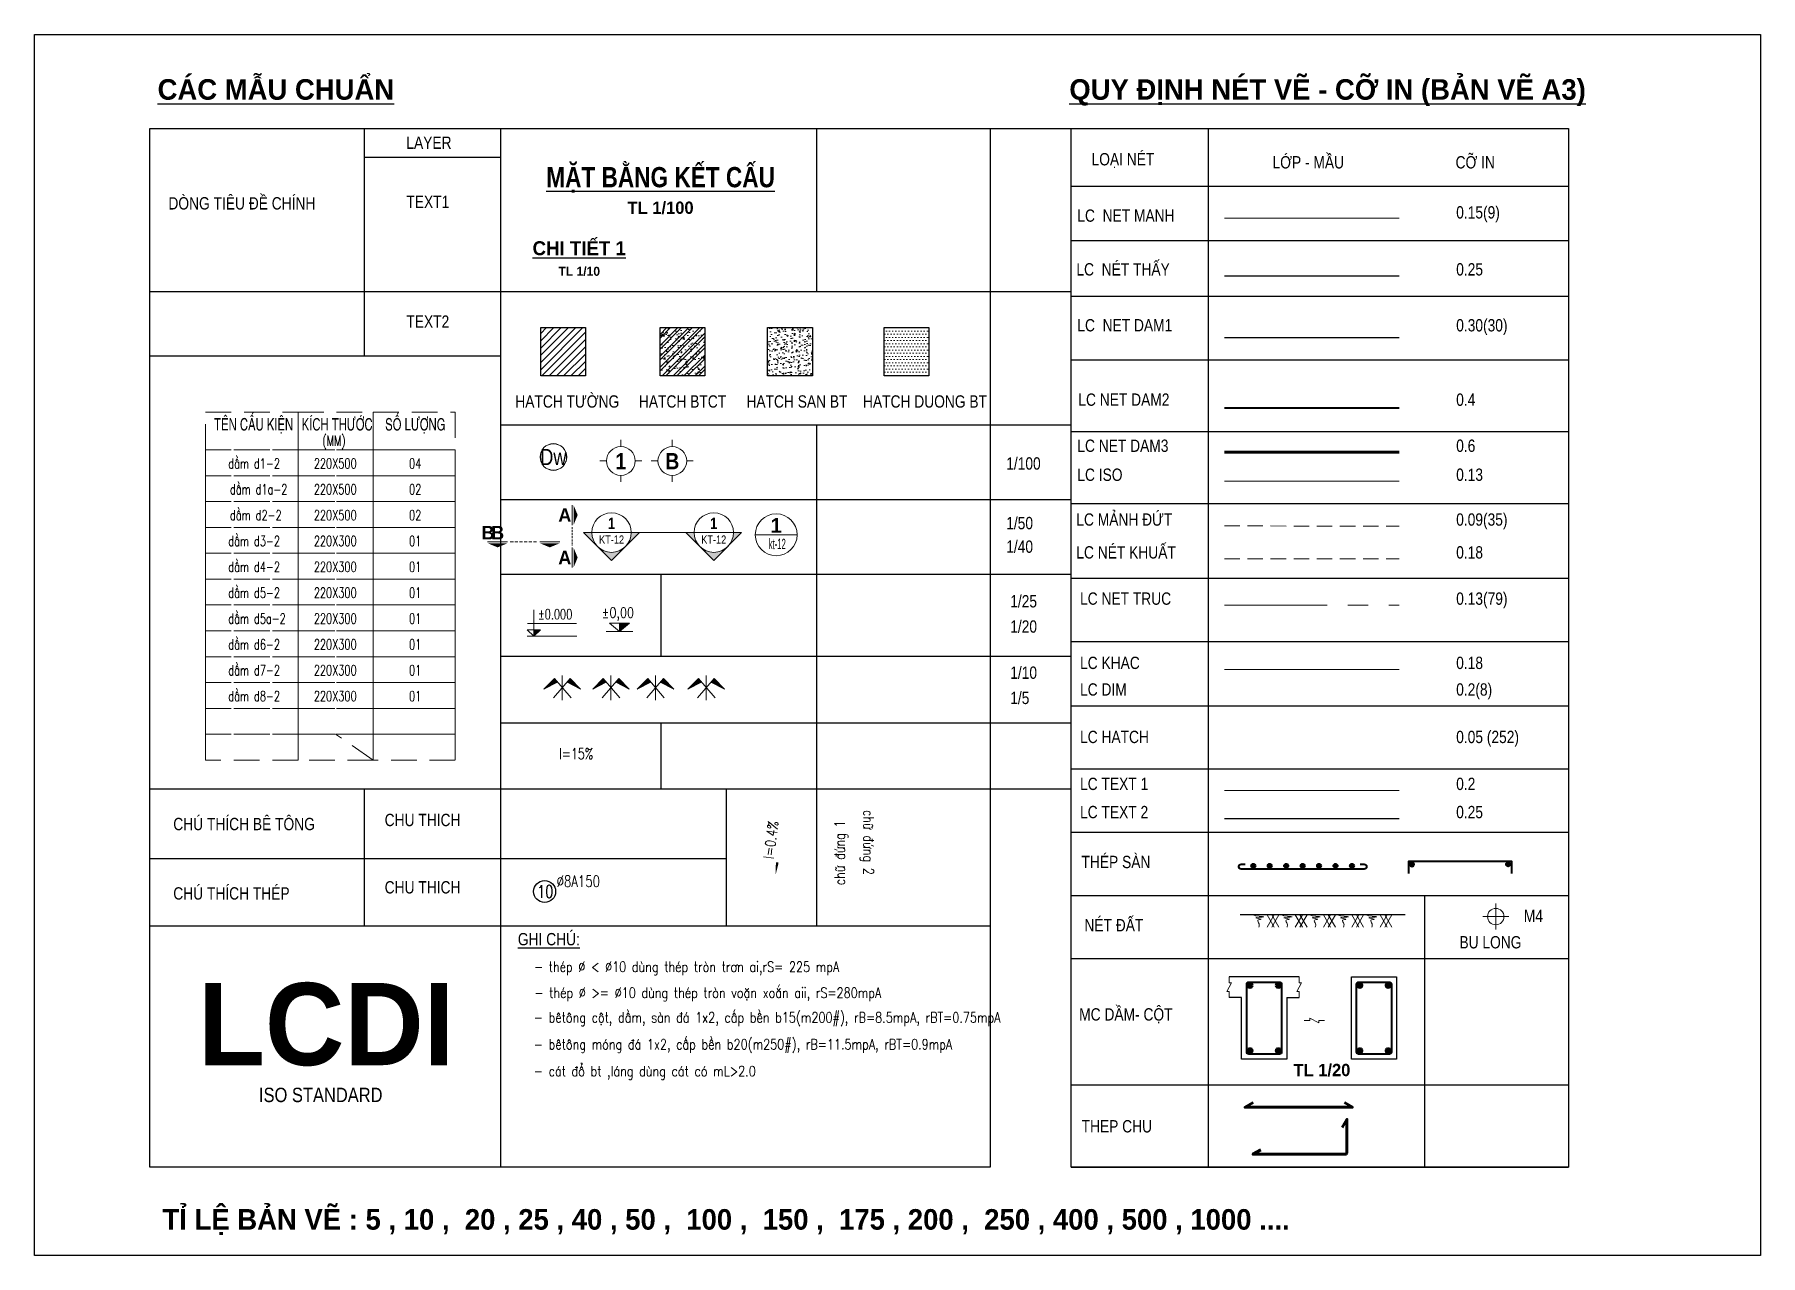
# Model space of a CAD drawing. Header units: inches. Extents: x 2792 to 53517, y -20644 to 27576.
# Drawn here: x 2792 to 11192, y -20644 to -14704 of the extents above; entities that cross this region are included whole.
import ezdxf
from ezdxf.enums import TextEntityAlignment as Align

# ---------------------------------------------------------------- set-up
doc = ezdxf.new("R2010")
doc.units = ezdxf.units.IN
doc.header["$MEASUREMENT"] = 0
doc.set_wipeout_variables(frame=1)
for name, pattern in [('CENTERX2', [4, 2.5, -0.5, 0.5, -0.5]), ('DASHDOT', [1, 0.5, -0.25, 0, -0.25]), ('HIDDEN', [0.375, 0.25, -0.125])]:
    doc.linetypes.add(name, pattern=pattern)
for name, color, linetype, lineweight in [('2 - Text2', 2, 'Continuous', 20), ('KICHTHUOC', 167, 'Continuous', 15), ('LC Dim', 8, 'Continuous', 18), ('LC Hatch', 252, 'Continuous', 9), ('LC Hatch @ 1 (1)', 252, 'Continuous', 0), ('LC ISO', 153, 'Continuous', 13), ('LC Khac', 4, 'Continuous', 9), ('LC MANH DUT', 35, 'HIDDEN', 5), ('LC Net dam 1', 30, 'Continuous', 30), ('LC Net dam2', 6, 'Continuous', 40), ('LC Net dam3', 1, 'Continuous', 60), ('LC Net khuat', 4, 'HIDDEN', 13), ('LC Net manh', 9, 'Continuous', 5), ('LC Net thay', 7, 'Continuous', 25), ('LC Net truc', 79, 'DASHDOT', 13), ('LC Text1', 3, 'Continuous', 20), ('LC Text2', 7, 'Continuous', 25), ('TEXT', 7, 'Continuous', 20), ('v-KICHTHUOC', 8, 'Continuous', 18), ('v-TEXT', 7, 'Continuous', 20)]:
    doc.layers.add(name, color=color, linetype=linetype, lineweight=lineweight)
doc.styles.add('Arial', font='arial.ttf', dxfattribs={"width": 0.8})
doc.styles.add('Brief text', font='')
doc.styles.add('EG 1', font='')
doc.styles.add('General text 2', font='arial.ttf')
doc.styles.add('LC 1', font='')
doc.styles.add('LC 2', font='', dxfattribs={"width": 0.7})
doc.styles.add('LC 3', font='vnsimli.shx', dxfattribs={"width": 0.75})
doc.styles.add('LC3', font='', dxfattribs={"width": 0.8})
doc.styles.add('T1', font='Vnsimli.shx', dxfattribs={"width": 0.8})
doc.styles.add('T2', font='', dxfattribs={"width": 0.8})
doc.styles.add('text', font='hoatbif.shx', dxfattribs={"width": 0.7})
doc.styles.add('text1', font='', dxfattribs={"width": 0.7, "height": 300})
doc.styles.get('Brief text').set_extended_font_data('.VnHelvetInsH', bold=True)
doc.styles.get('EG 1').set_extended_font_data('.VnAvantH', bold=True)
doc.styles.get('LC 1').set_extended_font_data('.VnAvantH', bold=True)
doc.styles.get('LC 2').set_extended_font_data('.VnArial NarrowH')
doc.styles.get('LC3').set_extended_font_data('.VnArialH', bold=True)
doc.styles.get('T2').set_extended_font_data('.VnArialH')
doc.styles.get('text1').set_extended_font_data('.VnHelvetInsH', bold=True)

# ---------------------------------------------------------------- blocks, each defined once
blk = doc.blocks.new('DXicon')
at = {"layer": 'LC Hatch', "ltscale": 50}
for points in [[(-1.15, 4.39), (-1.9, 5.26), (-4.45, 2.69)], [(4.45, 2.69), (1.9, 5.26), (1.15, 4.39)]]:
    blk.add_hatch(color=252, dxfattribs=at).paths.add_polyline_path(points)
at = {"layer": 'LC Net manh', "color": 8, "ltscale": 50}
for p, q in [((-1.9, 5.26), (-4.45, 2.69)), ((-4.45, 2.69), (-1.15, 4.39)), ((-2.13, 0.57), (1.9, 5.26)), ((2.13, 0.57), (-1.9, 5.26)), ((0, 0.04), (0, 6.04)), ((4.45, 2.69), (1.15, 4.39)), ((1.9, 5.26), (4.45, 2.69))]:
    blk.add_line(p, q, dxfattribs=at)
blk = doc.blocks.new('thep tron 2')
at = {"layer": 'LC Net dam2'}
for p, q in [((-0.5, 0.5), (0.5, 0.5)), ((0.35, 0.85), (-0.35, 0.15)), ((-0.35, 0.85), (0.35, 0.15)), ((0, 1), (0, 0))]:
    blk.add_line(p, q, dxfattribs=at)
blk.add_circle((0, 0.5), 0.5, dxfattribs=at)
blk = doc.blocks.new('theptron1')
at = {"layer": 'LC Net dam3'}
for p, q in [((-0.5, 0), (0.5, 0)), ((-0.35, 0.35), (0.35, -0.35)), ((0.35, 0.35), (-0.35, -0.35)), ((0, 0.5), (0, -0.5))]:
    blk.add_line(p, q, dxfattribs=at)
blk.add_circle((0, 0), 0.5, dxfattribs=at)
blk = doc.blocks.new('mat dat')
at = {"layer": 'LC Net manh'}
for p, q in [((2, 0), (3.73, -3)), ((3.73, 0), (2, -3)), ((3.15, 0), (4.88, -3)), ((4.88, 0), (3.15, -3))]:
    blk.add_line(p, q, dxfattribs=at)
blk.add_spline([(0, 0), (-1.21, -0.12), (1.21, -0.52), (-0.75, -0.75), (0.58, -1.1), (-0.23, -1.33), (0.06, -2.19), (0, -3)], degree=3, dxfattribs=at)
blk = doc.blocks.new('TTRUC')
at = {"layer": 'LC ISO'}
for p, q in [((0, 6.95), (0, 10.13)), ((-6.95, 0), (-10.13, 0)), ((6.95, 0), (10.13, 0)), ((0, -6.95), (0, -10.13))]:
    blk.add_line(p, q, dxfattribs=at)
at = {"layer": 'LC Net manh'}
blk.add_circle((0, 0), 6.95, dxfattribs=at)
blk = doc.blocks.new('TIEUDE1')
at = {"layer": '2 - Text2', "color": 7, "style": 'EG 1'}
blk.add_attdef('TIªU§Ò', text='', height=5, dxfattribs=at).set_placement((0, 0), align=Align.BOTTOM_CENTER)
blk.add_attdef('TL', text='', height=3, dxfattribs=at).set_placement((0, -2), align=Align.TOP_CENTER)
blk = doc.blocks.new('TIEUDE2')
at = {"layer": 'LC Text2', "color": 7, "style": 'LC 1'}
blk.add_attdef('%%UTIªU§Ò', text='', height=3.5, dxfattribs=at).set_placement((0, 0), align=Align.BOTTOM_CENTER)
blk.add_attdef('TL', text='', height=2.2, dxfattribs=at).set_placement((0, -1.8), align=Align.TOP_CENTER)
blk = doc.blocks.new('trich CT')
at = {"layer": 'LC ISO'}
blk.add_line((-500, 0), (500, 0), dxfattribs=at)
blk.add_circle((0, 0), 500, dxfattribs=at)
at = {"layer": 'LC Text1', "style": 'text1'}
blk.add_attdef('T', text='', height=350, dxfattribs=at).set_placement((0, 223), align=Align.MIDDLE_CENTER)
at = {"layer": 'LC Text1', "linetype": 'ByBlock', "style": 'text', "width": 0.7}
blk.add_attdef('KT', text='', height=250, dxfattribs=at).set_placement((0, -217), align=Align.MIDDLE_CENTER)
blk = doc.blocks.new('*U21')
at = {"layer": 'LC ISO'}
h = blk.add_hatch(color=256, dxfattribs=at)
h.paths.add_polyline_path([(0, -8.49), (4.24, -4.24, -0.198912), (0, -6, -0.198912), (-4.24, -4.24)])
h.paths.add_polyline_path([(8.49, 0), (6, 0, -0.198912), (4.24, -4.24)])
h.paths.add_polyline_path([(-4.24, -4.24, -0.198912), (-6, 0), (-8.49, 0)])
h = blk.add_hatch(color=256, dxfattribs=at)
h.paths.add_polyline_path([(31.08, -8.49), (35.32, -4.24, -0.198912), (31.08, -6, -0.198912), (26.84, -4.24)])
h.paths.add_polyline_path([(39.57, 0), (37.08, 0, -0.198912), (35.32, -4.24)])
h.paths.add_polyline_path([(26.84, -4.24, -0.198912), (25.08, 0), (22.59, 0)])
for p, q in [((-6, 0), (6, 0)), ((25.08, 0), (37.08, 0))]:
    blk.add_line(p, q, dxfattribs=at)
for points in [[(6, 0), (8.49, 0), (0, -8.49), (-8.49, 0), (-6, 0)], [(37.08, 0), (39.57, 0), (31.08, -8.49), (22.59, 0), (25.08, 0)]]:
    blk.add_lwpolyline(points, dxfattribs=at)
for centre in [(0, 0), (31.08, 0)]:
    blk.add_circle(centre, 6, dxfattribs=at)
at = {"layer": 'LC MANH DUT', "linetype": 'HIDDEN', "ltscale": 300}
blk.add_line((6, 0), (25.08, 0), dxfattribs=at)
at = {"layer": 'LC Text1', "style": 'Brief text', "width": 0.8, "flags": 8}
for tag, p in [('VIEW-NUMBER2', (0, 52)), ('VIEW-NUMBER1', (0, 0))]:
    blk.add_attdef(tag, text='', height=3.5, dxfattribs=at).set_placement(p, align=Align.BOTTOM_CENTER)
at = {"layer": 'LC Text1', "style": 'Arial', "width": 0.8, "flags": 8}
for tag, p in [('SHEET-NUMBER2', (0, 51.13)), ('SHEET-NUMBER1', (0, -0.87))]:
    blk.add_attdef(tag, text='', height=2.5, dxfattribs=at).set_placement(p, align=Align.TOP_CENTER)
blk = doc.blocks.new('Caodo1')
at = {"layer": 'LC Text1'}
blk.add_hatch(color=4, dxfattribs=at).paths.add_polyline_path([(0, 200), (0, 0), (243, 200)])
at = {"layer": 'LC Text1', "color": 4}
for p, q in [((324, 0), (-324, 0)), ((0, 0), (0, 200))]:
    blk.add_line(p, q, dxfattribs=at)
blk.add_lwpolyline([(-243, 200), (243, 200), (0, 0), (0, 0)], close=True, dxfattribs=at)
at = {"layer": 'LC Text1', "color": 4, "style": 'T1', "width": 0.8}
blk.add_attdef('%%P0,00', text='', height=250, dxfattribs=at).set_placement((-39, 460), align=Align.MIDDLE_CENTER)
blk = doc.blocks.new('bu lon')
at = {"layer": 'LC Khac', "color": 9}
for p, q in [((0.79, 0), (-0.79, 0)), ((0, -0.79), (0, 0.79))]:
    blk.add_line(p, q, dxfattribs=at)
at = {"layer": 'LC Khac', "color": 7}
blk.add_circle((0, 0), 0.5, dxfattribs=at)
blk = doc.blocks.new('MM')
at = {"layer": 'LC Khac', "xscale": 2.289702860291335, "yscale": 2.289702860291335, "zscale": 2.289702860291335}
blk.add_blockref('bu lon', (0, 0), dxfattribs=at)
blk = doc.blocks.new('CT')
at = {"layer": 'LC Khac'}
blk.add_hatch(color=252, dxfattribs=at).paths.add_polyline_path([(3.25, 1.6), (1.64, 1.6), (1.64, 0)])
at = {"layer": 'LC Khac', "color": 9, "ltscale": 50}
for p, q in [((12.09, 0), (0, 0)), ((0.05, 3.14), (12, 3.14))]:
    blk.add_line(p, q, dxfattribs=at)
for points in [[(1.64, 6.43), (1.64, 0)], [(1.64, 0), (0.03, 1.6), (1.64, 1.6)], [(1.64, 0), (3.25, 1.6), (1.64, 1.6)]]:
    blk.add_lwpolyline(points, dxfattribs=at)
at = {"layer": 'LC Khac', "color": 3, "style": 'LC 3', "width": 0.75}
blk.add_attdef('CT', (1.91, 3.5), '', height=2.2, dxfattribs=at)
blk = doc.blocks.new('*U7')
at = {"layer": 'Defpoints'}
blk.add_lwpolyline([(0, 4.25), (-2.5, 3.44), (-4.04, 1.31), (-4.04, -1.31), (-2.5, -3.44), (0, -4.25), (2.5, -3.44), (4.04, -1.31), (4.04, 1.31), (2.5, 3.44)], close=True, dxfattribs=at)
at = {"layer": 'LC Text1', "style": 'General text 2', "width": 0.8, "flags": 8}
blk.add_attdef('SYMBOL', text='', height=5.2, dxfattribs=at).set_placement((0, 0), align=Align.MIDDLE_CENTER)
blk.add_wipeout([(0, 4.25), (-2.5, 3.44), (-4.04, 1.31), (-4.04, -1.31), (-2.5, -3.44), (0, -4.25), (2.5, -3.44), (4.04, -1.31), (4.04, 1.31), (2.5, 3.44)]).dxf.layer = 'LC Net manh'
at = {"layer": 'LC ISO'}
blk.add_circle((0, 0), 4.25, dxfattribs=at)
blk = doc.blocks.new('matcatdoc')
at = {"layer": 'LC Khac', "color": 1, "ltscale": 2}
for p, q in [((0, 485), (0, 0)), ((0, -550), (0, -1036))]:
    blk.add_line(p, q, dxfattribs=at)
for points in [[(134, 243, 0, 471, 0), (37, 243, 275, 275, 0)], [(134, -793, 0, 471, 0), (37, -793, 275, 275, 0)]]:
    blk.add_lwpolyline(points, format="xyseb", dxfattribs=at)
at = {"layer": 'LC MANH DUT', "ltscale": 200}
blk.add_line((0, -49), (0, -506), dxfattribs=at)
at = {"ltscale": 2, "style": 'LC 1'}
for p in [(-179, 243), (-179, -793)]:
    blk.add_attdef('LC', text='', height=330, dxfattribs=at).set_placement(p, align=Align.MIDDLE_CENTER)
blk = doc.blocks.new('*U20')
at = {"layer": 'LC Khac', "color": 1, "ltscale": 2}
for p, q in [((0, 0), (-485, 0)), ((1271, 0), (785, 0))]:
    blk.add_line(p, q, dxfattribs=at)
for points in [[(-243, -134, 0, 471, 0), (-243, -37, 275, 275, 0)], [(1028, -134, 0, 471, 0), (1028, -37, 275, 275, 0)]]:
    blk.add_lwpolyline(points, format="xyseb", dxfattribs=at)
at = {"layer": 'LC MANH DUT', "ltscale": 300}
blk.add_line((66, 0), (732, 0), dxfattribs=at)
at = {"ltscale": 2, "style": 'LC 1'}
for p in [(-243, 222), (1028, 222)]:
    blk.add_attdef('LC', text='', height=330, dxfattribs=at).set_placement(p, align=Align.MIDDLE_CENTER)
blk = doc.blocks.new('DODOC1')
at = {"layer": 'KICHTHUOC'}
blk.add_lwpolyline([(-630, 0, 0, 0, 0), (762, 0, 0, 66.7, 0), (443, 0, 66.7, 66.7, 0)], format="xyseb", dxfattribs=at)
at = {"layer": 'TEXT', "style": 'T1', "width": 0.8}
blk.add_attdef('DOC', text='', height=250, dxfattribs=at).set_placement((-79, 226), align=Align.MIDDLE_CENTER)

msp = doc.modelspace()

# ---------------------------------------------------------------- hatches: boundary and pattern name
at = {"layer": 'LC Hatch', "ltscale": 3}
h = msp.add_hatch(dxfattribs=at)
h.set_pattern_fill('AR-CONC', color=256, scale=7.032451, angle=-0.00078)
h.set_pattern_definition([(49.99922, (14207.534, -32484.403), (50.44091, -4.4137), [5.27434, -58.01772]), (354.9992, (14207.534, -32484.403), (-9.7569, 52.89768), [4.21947, -46.41418]), (100.45062, (14211.74, -32484.77), (40.68405, 48.48394), [4.4825, -49.30748]), (46.1834, (14207.535, -32470.34), (75.05305, -11.64107), [7.9115, -87.0266]), (96.6348, (14213.79, -32471.31), (65.73064, 68.50347), [6.72375, -73.9612]), (351.1834, (14207.535, -32470.34), (65.7306, 68.50352), [6.3292, -69.62127]), (20.99922, (14214.567, -32473.854), (41.97681, -28.31455), [5.27434, -58.01772]), (325.9992, (14214.567, -32473.854), (17.11173, 50.99559), [4.21947, -46.41418]), (71.45062, (14218.065, -32476.214), (59.08856, 22.68099), [4.4825, -49.30748]), (37.49922, (14207.534, -32484.403), (0.855456, 23.410587), [0, -45.851583, 0, -47.117424, 0, -46.58999]), (7.49922, (14207.534, -32484.403), (18.500617, 27.73656), [0, -26.863964, 0, -44.796715, 0, -17.75694]), (327.49922, (14191.852, -32484.402), (37.540781, -1.586674), [0, -17.58113, 0, -54.85312, 0, -72.78587]), (317.49922, (14184.82, -32484.402), (41.01238, 7.039273), [0, -22.85547, 0, -36.4281, 0, -51.68852])])
h.paths.add_polyline_path([(6578.2, -16130), (6360.2, -16130), (6360.2, -16365.5), (6578.2, -16365.5)])
h = msp.add_hatch(dxfattribs=at)
h.set_pattern_fill('DOTS', color=256, scale=246.135797, angle=-0.00078)
h.set_pattern_definition([(359.99922, (14245.13, -32484.403), (7.691954, 15.383382), [0, -15.383487])])
h.paths.add_polyline_path([(7145.5, -16130), (6927.5, -16130), (6927.5, -16365.5), (7145.5, -16365.5)])
at = {"layer": 'LC Hatch @ 1 (1)', "ltscale": 2}
h = msp.add_hatch(dxfattribs=at)
h.set_pattern_fill('ANSI31', color=256, scale=200.002916, angle=-0.00078)
h.set_pattern_definition([(44.99922, (14245.13, -32484.403), (-17.677686, 17.67817), [])])
h.paths.add_polyline_path([(5474.2, -16365.5), (5474.2, -16130), (5256.2, -16130), (5256.2, -16365.5)])
h = msp.add_hatch(dxfattribs=at)
h.set_pattern_fill('BTCT', color=256, scale=10, angle=-0.00078)
h.set_pattern_definition([(49.9992, (5355.715, -3917.004), (71.72593, -6.2762), [7.5, -82.5]), (354.9992, (5355.715, -3917.004), (-13.8741, 75.2194), [6, -66]), (100.4506, (5361.69, -3917.53), (57.8519, 68.94316), [6.374, -70.1142]), (46.1834, (5355.715, -3897), (106.7239, -16.55336), [11.25, -123.75]), (96.6348, (5364.61, -3898.38), (93.4676, 97.4105), [9.561, -105.1713]), (351.1834, (5355.72, -3897), (93.4675, 97.4106), [9, -99]), (20.9992, (5365.715, -3902.005), (59.69015, -40.2627), [7.5, -82.5]), (325.9992, (5365.715, -3902.005), (24.33253, 72.51467), [6, -66]), (71.4506, (5370.69, -3905.36), (84.0227, 32.2519), [6.374, -70.1142]), (37.49922, (5355.715, -3917.004), (1.21644, 33.28937), [0, -65.2, 0, -67, 0, -66.25]), (7.4992, (5355.715, -3917.004), (26.30749, 39.44081), [0, -38.2, 0, -63.7, 0, -25.25]), (327.49922, (5333.415, -3917.004), (53.382213, -2.25622), [0, -25, 0, -78, 0, -103.5]), (317.4992, (5323.415, -3917.004), (58.31875, 10.0097), [0, -32.5, 0, -51.8, 0, -73.5]), (44.9992, (5355.715, -3917.004), (-26.51614, 26.51687), []), (44.9992, (5373.393, -3917.005), (-26.51614, 26.51687), [])])
h.paths.add_polyline_path([(6054.8, -16130), (5836.8, -16130), (5836.8, -16365.5), (6054.8, -16365.5)])

# ---------------------------------------------------------------- linework, layer by layer
at = {"layer": 'Defpoints', "ltscale": 0.2}
msp.add_lwpolyline([(2792.4, -14704.2), (11192.4, -14704.3), (11192.4, -20644.3), (2792.4, -20644.2)], close=True, dxfattribs=at)
at = {"layer": 'LC ISO', "ltscale": 0.5}
msp.add_line((8583.4, -16877.4, 0), (9433.8, -16877.4, 0), dxfattribs=at)
at = {"layer": 'LC Khac', "ltscale": 0.5}
msp.add_line((8583.4, -17792.8, 0), (9433.8, -17792.8, 0), dxfattribs=at)
at = {"layer": 'LC MANH DUT', "ltscale": 300}
msp.add_line((8583.4, -17095.3, 0), (9433.8, -17095.4, 0), dxfattribs=at)
at = {"layer": 'LC Net dam 1'}
msp.add_line((8583.4, -16178.5, 0), (9433.8, -16178.5, 0), dxfattribs=at)
at = {"layer": 'LC Net dam2', "ltscale": 5}
msp.add_line((9433.8, -16522.5, 0), (8583.4, -16522.5, 0), dxfattribs=at)
at = {"layer": 'LC Net dam2'}
msp.add_lwpolyline([(9480.6, -18785.6), (9480.6, -18725.6), (9980.6, -18725.6), (9980.6, -18785.6)], dxfattribs=at)
msp.add_lwpolyline([(9244.1, -18740.8), (9264.1, -18740.8, -0.414214), (9275.5, -18752.2), (9275.5, -18753.4, -0.414214), (9264.1, -18764.8), (8964.7, -18764.8), (8665.2, -18764.8, -0.414214), (8653.9, -18753.4), (8653.9, -18752.2, -0.414214), (8665.2, -18740.8), (8685.2, -18740.8)], format="xyb", dxfattribs=at)
for points in [[(8691.9, -19654.4), (8691.9, -19324.4, -0.414214), (8701.9, -19314.4), (8851.9, -19314.4, -0.414214), (8861.9, -19324.4), (8861.9, -19654.4, -0.414214), (8851.9, -19664.4), (8701.9, -19664.4, -0.414214)], [(9226.4, -19654.4), (9226.4, -19324.4, -0.414214), (9236.4, -19314.4), (9386.4, -19314.4, -0.414214), (9396.4, -19324.4), (9396.4, -19654.4, -0.414214), (9386.4, -19664.4), (9236.4, -19664.4, -0.414214)]]:
    msp.add_lwpolyline(points, format="xyb", close=True, dxfattribs=at)
at = {"layer": 'LC Net dam3', "ltscale": 0.5}
msp.add_line((8583.4, -16736.3, 0), (9433.8, -16736.3, 0), dxfattribs=at)
at = {"layer": 'LC Net dam3', "ltscale": 5}
msp.add_lwpolyline([(8722.7, -19900.6), (8683.8, -19923.1), (9206.8, -19923.1), (9167.8, -19900.6)], dxfattribs=at)
at = {"layer": 'LC Net dam3'}
msp.add_lwpolyline([(9157.1, -20021.6), (9179.6, -19982.6), (9179.6, -20142.3, -0.414214), (9169.6, -20152.3), (8722.1, -20152.3), (8761.1, -20129.8)], format="xyb", dxfattribs=at)
at = {"layer": 'LC Net khuat', "ltscale": 300}
msp.add_line((8583.4, -17255.1, 0), (9433.8, -17255.2, 0), dxfattribs=at)
at = {"layer": 'LC Net manh'}
msp.add_line((8583.4, -15598.3, 0), (9433.9, -15598.3, 0), dxfattribs=at)
for points in [[(8606.9, -19389.4), (8606.9, -19360.8), (8595.4, -19360.8), (8618.4, -19318.1), (8606.9, -19318.1), (8606.9, -19289.4)], [(8946.9, -19389.4), (8946.9, -19360.8), (8935.4, -19360.8), (8958.4, -19318.1), (8946.9, -19318.1), (8946.9, -19289.4)], [(8971, -19500.6), (8999.6, -19500.6), (8999.6, -19489.1), (9042.4, -19512.1), (9042.4, -19500.6), (9071, -19500.6)]]:
    msp.add_lwpolyline(points, dxfattribs=at)
at = {"layer": 'LC Net thay'}
for p, q in [((4397.1, -15161.2, 0), (4397.1, -16266.9, 0)), ((5059.8, -15161.2, 0), (5059.7, -20214.6, 0)), ((6597.8, -15161.2, 0), (6597.8, -15953.7, 0)), ((7444.1, -15161.2, 0), (7838.3, -15161.2, 0)), ((8504.2, -15161.2, 0), (8504.2, -20214.6, 0)), ((5059.8, -15303.2, 0), (4397.1, -15303.2, 0)), ((7838.3, -15441.5, 0), (10257.7, -15441.5, 0)), ((7838.3, -15706.1, 0), (10257.7, -15706.1, 0)), ((3353.4, -15953.7, 0), (6597.8, -15953.7, 0)), ((3353.4, -15953.7, 0), (7838.3, -15953.7, 0)), ((8583.4, -15878.1, 0), (9433.8, -15878.1, 0)), ((7838.3, -15977.2, 0), (10257.7, -15977.3, 0)), ((3353.4, -16266.9, 0), (5059.8, -16266.9, 0)), ((7838.3, -16286.3, 0), (10257.7, -16286.3, 0)), ((5059.7, -16603.2, 0), (7838.3, -16603.2, 0)), ((6597.8, -16603.2, 0), (6597.8, -19040.4, 0)), ((7838.3, -16636.1, 0), (10257.7, -16636.2, 0)), ((5059.7, -16966.7, 0), (7838.3, -16966.7, 0)), ((7838.3, -16986, 0), (10257.7, -16986, 0)), ((5059.7, -17330.1, 0), (7838.3, -17330.2, 0)), ((5841.2, -17330.1, 0), (5841.2, -17728.4, 0)), ((7838.3, -17349.5, 0), (10257.7, -17349.5, 0)), ((7838.3, -17657, 0), (10257.7, -17657, 0)), ((5059.7, -17728.4, 0), (7838.3, -17728.5, 0)), ((7838.3, -17969.6, 0), (10257.7, -17969.7, 0)), ((5059.7, -18052.4, 0), (6597.8, -18052.5, 0)), ((5059.7, -18052.4, 0), (7838.3, -18052.5, 0)), ((5841.2, -18052.4, 0), (5841.2, -18374.7, 0)), ((7838.3, -18277.2, 0), (10257.7, -18277.2, 0)), ((3353.3, -18374.6, 0), (7838.3, -18374.7, 0)), ((4397, -18374.6, 0), (4397, -19040.4, 0)), ((6159.9, -19040.4, 0), (6159.9, -18374.7, 0)), ((8583.4, -18518.6, 0), (9433.8, -18518.7, 0)), ((7838.3, -18584.7, 0), (10257.7, -18584.8, 0)), ((3353.3, -18712.8, 0), (6159.9, -18712.9, 0)), ((7838.3, -18892.3, 0), (10257.7, -18892.3, 0)), ((9556.8, -18892.3, 0), (9556.8, -20214.6, 0)), ((3353.3, -19040.4, 0), (7444, -19040.4, 0)), ((3353.3, -19040.4, 0), (7444, -19040.4, 0)), ((9463.7, -18986.9, 0), (8659.7, -18986.9, 0)), ((7838.3, -19199.8, 0), (10257.7, -19199.8, 0)), ((8946.9, -19289.4, 0), (8606.9, -19289.4, 0)), ((8666.9, -19389.4, 0), (8606.9, -19389.4, 0)), ((8886.9, -19389.4, 0), (8946.9, -19389.4, 0)), ((7838.3, -19814.9, 0), (10257.7, -19814.9, 0)), ((7838.3, -20214.6, 0), (10257.6, -20214.6, 0))]:
    msp.add_line(p, q, dxfattribs=at)
for points in [[(3353.4, -15161.1), (7444.1, -15161.2), (7444, -20214.6), (3353.3, -20214.5)], [(7838.3, -15161.2), (10257.7, -15161.2), (10257.6, -20214.6), (7838.3, -20214.6)], [(9201.4, -19289.4), (9421.4, -19289.4), (9421.4, -19689.4), (9201.4, -19689.4)]]:
    msp.add_lwpolyline(points, close=True, dxfattribs=at)
msp.add_lwpolyline([(8886.9, -19389.4), (8886.9, -19689.4), (8666.9, -19689.4), (8666.9, -19389.4)], dxfattribs=at)
at = {"layer": 'LC Net truc', "linetype": 'CENTERX2', "ltscale": 200}
msp.add_line((8583.4, -17480.1, 0), (9433.8, -17480.1, 0), dxfattribs=at)
at = {"layer": 'LC Text1'}
msp.add_line((8583.4, -18381.5, 0), (9433.8, -18381.5, 0), dxfattribs=at)
at = {"layer": 'LC Text2', "ltscale": 2}
for points in [[(5256.2, -16130), (5474.2, -16130), (5474.2, -16365.5), (5256.2, -16365.5)], [(5836.8, -16130), (6054.8, -16130), (6054.8, -16365.5), (5836.8, -16365.5)], [(6360.2, -16130), (6578.2, -16130), (6578.2, -16365.5), (6360.2, -16365.5)], [(6927.5, -16130), (7145.5, -16130), (7145.5, -16365.5), (6927.5, -16365.5)]]:
    msp.add_lwpolyline(points, close=True, dxfattribs=at)
at = {"layer": 'LC Text2', "ltscale": 100}
msp.add_circle((5274.9, -18873.7, 0), 53.5, dxfattribs=at)

# ---------------------------------------------------------------- block references
at = {"layer": 'LC Dim'}
for p, xscale, yscale, zscale, rotation in [((8707.9, -19330.4, 0), 20.00000014482849, 20.00000014482849, 20.00000014482849, 359.999216292062), ((8845.9, -19330.4, 0), -20.00000014482849, 20.00000014482846, 20.00000014482846, 359.999216292062), ((9242.4, -19330.4, 0), 20.00000014482849, 20.00000014482849, 20.00000014482849, 359.999216292062), ((9380.4, -19330.4, 0), -20.00000014482849, 20.00000014482846, 20.00000014482846, 359.999216292062), ((8707.9, -19648.4, 0), -20.00000014482848, 20.00000014482846, 20.00000014482846, 179.9992162950231), ((8845.9, -19648.4, 0), 20.00000014482848, 20.00000014482848, 20.00000014482848, 179.9992162950232), ((9242.4, -19648.4, 0), -20.00000014482848, 20.00000014482846, 20.00000014482846, 179.9992162950231), ((9380.4, -19648.4, 0), 20.00000014482848, 20.00000014482848, 20.00000014482848, 179.9992162950232)]:
    msp.add_blockref('theptron1', p, dxfattribs=dict(at, xscale=xscale, yscale=yscale, zscale=zscale, rotation=rotation))
at = {"layer": 'LC Hatch', "xscale": 20.00000014482849, "yscale": 20.00000014482849, "zscale": 20.00000014482849, "rotation": 359.999216292062}
for p in [(5360.9, -17942.7, 0), (5597.9, -17942.7, 0), (5814.9, -17942.7, 0), (6061.7, -17942.7, 0)]:
    msp.add_blockref('DXicon', p, dxfattribs=at)
at = {"layer": 'LC ISO', "xscale": 10.07844203318265, "yscale": 10.07844203318265, "zscale": 10.07844203318265, "rotation": 359.999216292062}
for p in [(5646.2, -16778.8, 0), (5896.3, -16778.8, 0)]:
    msp.add_blockref('TTRUC', p, dxfattribs=at)
at = {"layer": 'LC ISO'}
ref = msp.add_blockref('*U21', (5600.8, -17127.5, 0), dxfattribs=dict(at, xscale=16.00000011586774, yscale=16.00000011586774, zscale=16.00000011586774, rotation=359.999216292062))
ref.add_attrib('VIEW-NUMBER1', '1', dxfattribs={"layer": 'LC Text1', "height": 56, "rotation": 359.99922, "style": 'Brief text', "width": 0.8}).set_placement((5600.8, -17127.5, 0), align=Align.BOTTOM_CENTER)
ref.add_attrib('SHEET-NUMBER1', 'KT-12', dxfattribs={"layer": 'LC Text1', "height": 40, "rotation": 359.99922, "style": 'Arial', "width": 0.8}).set_placement((5600.8, -17141.4, 0), align=Align.TOP_CENTER)
ref.add_attrib('VIEW-NUMBER2', '1', dxfattribs={"layer": 'LC Text1', "height": 56, "rotation": 359.99922, "style": 'Brief text', "width": 0.8}).set_placement((6098, -17127.5, 0), align=Align.BOTTOM_CENTER)
ref.add_attrib('SHEET-NUMBER2', 'KT-12', dxfattribs={"layer": 'LC Text1', "height": 40, "rotation": 359.99922, "style": 'Arial', "width": 0.8}).set_placement((6098, -17141.4, 0), align=Align.TOP_CENTER)
ref = msp.add_blockref('trich CT', (6401.9, -17138.1, 0), dxfattribs=dict(at, xscale=0.2036571443320401, yscale=0.2036571443320401, zscale=0.2036571443320401, rotation=359.999216292062))
ref.add_attrib('T', '1', dxfattribs={"layer": 'LC Text2', "height": 71.3, "rotation": 359.99922, "style": 'text1'}).set_placement((6401.9, -17092.8, 0), align=Align.MIDDLE_CENTER)
ref.add_attrib('KT', ' kt-12', dxfattribs={"layer": 'LC Text2', "linetype": 'ByBlock', "height": 50.91, "rotation": 359.99922, "style": 'text', "width": 0.55}).set_placement((6401.9, -17182.4, 0), align=Align.MIDDLE_CENTER)
at = {"layer": 'LC Khac', "xscale": 20.00000014482849, "yscale": 20.00000014482849, "zscale": 20.00000014482849, "rotation": 359.999216292062}
for p in [(8750.8, -18986.9, 0), (8888.3, -18986.9, 0), (9025.9, -18986.9, 0), (9163.5, -18986.9, 0), (9301, -18986.9, 0)]:
    msp.add_blockref('mat dat', p, dxfattribs=at)
at = {"layer": 'LC MANH DUT', "xscale": 34.939031595169, "yscale": 34.939031595169, "zscale": 34.939031595169, "rotation": 359.999216292062}
msp.add_blockref('MM', (9904.1, -18995.6, 0), dxfattribs=at)
at = {"layer": 'LC Net dam2'}
for p, xscale, yscale, zscale, rotation in [((9496.6, -18731.6, 0), -20.00000014482848, 20.00000014482846, 20.00000014482846, 179.9992162950231), ((9964.6, -18731.6, 0), 20.00000014482848, 20.00000014482848, 20.00000014482848, 179.9992162950232), ((8724.2, -18758.8, 0), 20.00000014482849, 20.00000014482849, 20.00000014482849, 359.999216292062), ((8804.2, -18758.8, 0), 20.00000014482849, 20.00000014482849, 20.00000014482849, 359.999216292062), ((8884.2, -18758.8, 0), 20.00000014482849, 20.00000014482849, 20.00000014482849, 359.999216292062), ((8964.2, -18758.8, 0), 20.00000014482849, 20.00000014482849, 20.00000014482849, 359.999216292062), ((9044.2, -18758.8, 0), 20.00000014482849, 20.00000014482849, 20.00000014482849, 359.999216292062), ((9124.2, -18758.8, 0), 20.00000014482849, 20.00000014482849, 20.00000014482849, 359.999216292062), ((9204.2, -18758.8, 0), 20.00000014482849, 20.00000014482849, 20.00000014482849, 359.999216292062)]:
    msp.add_blockref('thep tron 2', p, dxfattribs=dict(at, xscale=xscale, yscale=yscale, zscale=zscale, rotation=rotation))
at = {"layer": 'LC Net manh'}
ref = msp.add_blockref('matcatdoc', (5409, -17090.5, 0), dxfattribs=dict(at, xscale=0.2000000014483476, yscale=0.2000000014483476, zscale=0.2000000014483476, rotation=359.999216292062))
ref.add_attrib('LC', 'A', dxfattribs={"layer": '0', "ltscale": 2, "height": 66, "rotation": 359.99922, "style": 'LC 1'}).set_placement((5373.3, -17249, 0), align=Align.MIDDLE_CENTER)
ref.add_attrib('LC', 'A', dxfattribs={"layer": '0', "ltscale": 2, "height": 66, "rotation": 359.99922, "style": 'LC 1'}).set_placement((5373.3, -17041.9, 0), align=Align.MIDDLE_CENTER)
ref = msp.add_blockref('*U20', (5094.7, -17172.4, 0), dxfattribs=dict(at, xscale=0.2000000014483476, yscale=0.2000000014483476, zscale=0.2000000014483476, rotation=359.999216292062))
ref.add_attrib('LC', 'B', dxfattribs={"layer": '0', "ltscale": 2, "height": 66, "rotation": 359.99922, "style": 'LC 1'}).set_placement((4998.9, -17127.9, 0), align=Align.MIDDLE_CENTER)
ref.add_attrib('LC', 'B', dxfattribs={"layer": '0', "ltscale": 2, "height": 66, "rotation": 359.99922, "style": 'LC 1'}).set_placement((5046.2, -17127.9, 0), align=Align.MIDDLE_CENTER)
at = {"layer": 'LC Text1'}
ref = msp.add_blockref('CT', (5190.1, -17632.1, 0), dxfattribs=dict(at, xscale=20.00000014482849, yscale=20.00000014482849, zscale=20.00000014482849, rotation=359.999216292062))
ref.add_attrib('CT', '%%P0.000', (5242.9, -17549.3, 0), dxfattribs={"color": 3, "height": 49.6, "rotation": 359.99922, "style": 'LC 3', "width": 0.7})
ref = msp.add_blockref('Caodo1', (5639.1, -17608.6, 0), dxfattribs=dict(at, xscale=0.2000000014483476, yscale=0.2000000014483476, zscale=0.2000000014483476, rotation=359.999216292062))
ref.add_attrib('%%P0,00', '%%p0,00', dxfattribs={"layer": 'LC Text2', "height": 50, "rotation": 359.99922, "style": 'T1', "width": 0.8}).set_placement((5631.3, -17516.7, 0), align=Align.MIDDLE_CENTER)
at = {"layer": 'LC Text2'}
ref = msp.add_blockref('TIEUDE1', (5839.4, -15476.9, 0), dxfattribs=dict(at, xscale=20.00000014482849, yscale=20.00000014482849, zscale=20.00000014482849, rotation=359.999216292062))
ref.add_attrib('TIªU§Ò', '%%UmÆt b»ng kÕt cÊu', dxfattribs={"color": 7, "height": 98.488, "rotation": 359.99922, "style": 'LC3', "width": 0.8}).set_placement((5839.4, -15476.9, 0), align=Align.BOTTOM_CENTER)
ref.add_attrib('TL', 'TL 1/100', dxfattribs={"color": 7, "height": 60, "rotation": 359.99922, "style": 'LC 1'}).set_placement((5839.4, -15516.9, 0), align=Align.TOP_CENTER)
ref = msp.add_blockref('TIEUDE2', (5443.3, -15798.2, 0), dxfattribs=dict(at, xscale=20.00000014482849, yscale=20.00000014482849, zscale=20.00000014482849, rotation=359.999216292062))
ref.add_attrib('%%UTIªU§Ò', '%%Uchi tiÕt 1', dxfattribs={"color": 7, "height": 67.923, "rotation": 359.99922, "style": 'LC 1'}).set_placement((5443.3, -15798.2, 0), align=Align.BOTTOM_CENTER)
ref.add_attrib('TL', 'TL 1/10', dxfattribs={"color": 7, "height": 44, "rotation": 359.99922, "style": 'LC 1'}).set_placement((5443.3, -15834.2, 0), align=Align.TOP_CENTER)
at = {"layer": 'v-KICHTHUOC'}
ref = msp.add_blockref('DODOC1', (6419.1, -18644.2), dxfattribs=dict(at, xscale=-0.2000029164870154, yscale=0.2000029164870153, zscale=0.2000029164870153, rotation=82.3267871807796))
ref.add_attrib('DOC', 'I=0.4%', dxfattribs={"layer": 'v-TEXT', "height": 50, "rotation": 82.32679, "style": 'T1', "width": 0.8}).set_placement((6376.4, -18622.6), align=Align.MIDDLE_CENTER)

# ---------------------------------------------------------------- texts
at = {"layer": 'LC Text1', "ltscale": 0.2, "style": 'LC 1', "width": 0.9}
for s, p in [('1', (5646.2, -16843, 0)), ('B', (5896.3, -16843, 0))]:
    msp.add_text(s, height=78.9, rotation=359.99922, dxfattribs=at).set_placement(p, align=Align.BOTTOM_CENTER)
at = {"layer": 'LC Text1', "style": 'LC 3', "width": 0.75}
msp.add_text(' I=15%%%', height=52.43, rotation=359.99922, dxfattribs=at).set_placement((5318.8, -18229.4, 0))
at = {"layer": 'LC Text1', "color": 3, "style": 'LC 3', "width": 0.8}
for s, rotation, p in [('ch÷ ®øng 1', 89.99922, (6736.1, -18843.3, 0)), ('ch÷ ®øng 2', 269.99922, (6826.5, -18477, 0)), ('- thÐp %%C < %%C10 dïng thÐp trßn tr¬n ai,rS= 225 mpA', 359.99922, (5223, -19264.7, 0)), ('- thÐp %%C >= %%C10 dïng thÐp trßn voÆn xo¾n aii, rS=280mpA', 359.99922, (5225.1, -19391, 0)), ('- bªt«ng cét, dÇm, sµn ®¸ 1x2, cÊp bÒn b15(m200#), rB=8.5mpA, rBT=0.75mpA', 359.99922, (5222.6, -19511.3, 0)), ('- bªt«ng mãng ®¸ 1x2, cÊp bÒn b20(m250#), rB=11.5mpA, rBT=0.9mpA', 359.99922, (5222.6, -19642, 0)), ('- c¸t ®æ bt ,l¸ng dïng c¸t cã mL>2.0', 359.99922, (5222.6, -19772.6, 0))]:
    msp.add_text(s, height=50, rotation=rotation, dxfattribs=at).set_placement(p)
at = {"layer": 'LC Text2', "lineweight": -2}
for s, height, style, p in [('%%uc¸c mÉu chuÈn', 100, 'LC 1', (3391.3, -15021.4, 0)), ('%%Uquy ®Þnh nÐt vÏ - cì in (b¶n vÏ A3)', 100, 'LC 1', (7828.6, -15021.5, 0)), ('tl 1/20', 60, 'LC 1', (8919.9, -19772.1, 0)), ('iso standard', 70, 'LC 2', (3884.7, -19898.2, 0)), ('tØ lÖ b¶n vÏ : 5 , 10 ,  20 , 25 , 40 , 50 ,  100 ,  150 ,  175 , 200 ,  250 , 400 , 500 , 1000 ....', 100, 'LC 1', (3415.3, -20518.8, 0))]:
    msp.add_text(s, height=height, rotation=359.99922, dxfattribs=dict(at, style=style)).set_placement(p)
at = {"layer": 'LC Text2', "style": 'T2', "width": 0.8}
for s, p in [('layer', (4602.1, -15260.4, 0)), ('lo¹i nÐt', (7936.9, -15340.9, 0)), ('Líp - mÇu', (8817.6, -15355.9, 0)), ('cì in', (9708.5, -15355.9, 0)), ('dßng tiªu ®Ò chÝnh', (3444, -15555.5, 0)), ('text1', (4602.1, -15548.7, 0)), ('0.15(9)', (9711.6, -15599.4, 0)), ('LC  Net manh', (7867.7, -15615.2, 0)), ('LC  nÐt thÊy', (7863.1, -15876.6, 0)), ('0.25 ', (9711.6, -15876.6, 0)), ('text2', (4602.1, -16131, 0)), ('LC  Net dam1', (7867.7, -16148.7, 0)), ('0.30(30)', (9711.6, -16148.7, 0)), ('HATCH T¦êNG', (5132.3, -16519.5, 0)), ('HATCH BTCT', (5733.9, -16519.5, 0)), ('HATCH SAN BT', (6257.2, -16519.5, 0)), ('HATCH DUONG BT', (6824.5, -16519.5, 0)), ('LC Net dam2', (7872.6, -16510.5, 0)), ('0.4', (9711.5, -16510.6, 0)), ('LC Net dam3', (7867.7, -16734.8, 0)), ('0.6', (9711.5, -16734.8, 0)), ('1/100', (7521.5, -16821.1, 0)), ('LC iso', (7867.7, -16875.8, 0)), ('0.13', (9711.5, -16875.8, 0)), ('1/50', (7521.5, -17111.2, 0)), ('LC m¶nh ®øt', (7862.7, -17093.8, 0)), ('0.09(35)', (9711.5, -17093.8, 0)), ('1/40', (7521.5, -17225.8, 0)), ('LC nÐt khuÊt', (7862.7, -17253.6, 0)), ('0.18', (9711.5, -17253.6, 0)), ('1/25', (7541, -17491.6, 0)), ('LC Net truc', (7880.9, -17478.6, 0)), ('0.13(79)', (9711.5, -17478.6, 0)), ('1/20', (7541, -17614.4, 0)), ('1/10', (7541, -17838.9, 0)), ('LC khac', (7880.9, -17791.2, 0)), ('0.18', (9711.5, -17791.2, 0)), ('LC dim', (7880.9, -17920.6, 0)), ('0.2(8)', (9711.5, -17920.7, 0)), ('1/5', (7541, -17961.7, 0)), ('LC Hatch', (7880.9, -18151.6, 0)), ('0.05 (252)', (9711.5, -18151.6, 0)), ('LC text 1', (7880.9, -18379.9, 0)), ('0.2', (9711.5, -18379.9, 0)), ('LC text 2', (7880.9, -18517.1, 0)), ('0.25', (9711.5, -18517.1, 0)), ('chó thÝch bª t«ng', (3467.7, -18575.3, 0)), ('chu thich', (4496.6, -18555.6, 0)), ('thÐp sµn', (7888, -18759.9, 0)), ('chó thÝch thÐp', (3467.7, -18912.8, 0)), ('chu thich', (4496.6, -18883.2, 0)), ('m4', (10040.7, -19022.7, 0)), ('%%Ughi chó:', (5144.8, -19135.5, 0)), ('nÐt ®Êt', (7902, -19067.5, 0)), ('bu long', (9727.3, -19150.5, 0)), ('mc dÇm- cét', (7876.7, -19501.5, 0)), ('thep chu', (7888.5, -20045.9, 0))]:
    msp.add_text(s, height=60, rotation=359.99922, dxfattribs=at).set_placement(p)
at = {"layer": 'LC Text2', "linetype": 'ByBlock', "style": 'LC 3', "width": 0.75}
msp.add_text('%%C8A150', height=55.56, rotation=359.99922, dxfattribs=at).set_placement((5333.6, -18851.5, 0))
at = {"layer": 'LC Text2', "ltscale": 100, "style": 'LC 3', "width": 0.75}
msp.add_text('10', height=61.11, rotation=359.99922, dxfattribs=at).set_placement((5277.9, -18873.7, 0), align=Align.MIDDLE_CENTER)
at = {"layer": 'LC Text2', "lineweight": -2, "style": 'LC 1'}
msp.add_text('LCDI', height=400, rotation=359.99922, dxfattribs=at).set_placement((4211.1, -19518.5, 0), align=Align.MIDDLE)

# ---------------------------------------------------------------- next in the draw order: wipeouts: each hides what was drawn before it
at = {"ltscale": 500}
msp.add_wipeout([(3625, -16541), (4839.9, -16541), (4839.9, -18234.1), (3625, -18234.1)], dxfattribs=at).translate(0, 0, 0).dxf.layer = 'LC Net truc'

# ---------------------------------------------------------------- next in the draw order: linework, layer by layer
at = {"layer": 'LC Dim', "ltscale": 3}
msp.add_lwpolyline([(2792.4, -14704.2), (11192.4, -14704.3), (11192.3, -20644.3), (2792.4, -20644.2)], close=True, dxfattribs=at)
at = {"layer": 'LC MANH DUT', "ltscale": 500}
for points in [[(3625, -16541), (4074.9, -16541), (4074.9, -16725.2), (3625, -16725.1)], [(4074.9, -16541), (4441.2, -16541), (4441.2, -16725.2), (4074.9, -16725.2)], [(4441.2, -16541), (4839.9, -16541), (4839.9, -16725.2), (4441.2, -16725.2)], [(3625, -16725.1), (4074.9, -16725.2), (4074.9, -16850.9), (3625, -16850.9)], [(4074.9, -16725.2), (4441.2, -16725.2), (4441.2, -16850.9), (4074.9, -16850.9)], [(4441.2, -16725.2), (4839.9, -16725.2), (4839.9, -16850.9), (4441.2, -16850.9)], [(3625, -16850.9), (4074.9, -16850.9), (4074.9, -16976.6), (3625, -16976.6)], [(4074.9, -16850.9), (4441.2, -16850.9), (4441.2, -16976.6), (4074.9, -16976.6)], [(4441.2, -16850.9), (4839.9, -16850.9), (4839.9, -16976.7), (4441.2, -16976.6)], [(3625, -16976.6), (4074.9, -16976.6), (4074.9, -17102.4), (3625, -17102.4)], [(4074.9, -16976.6), (4441.2, -16976.6), (4441.2, -17102.4), (4074.9, -17102.4)], [(4441.2, -16976.6), (4839.9, -16976.7), (4839.9, -17102.4), (4441.2, -17102.4)], [(3625, -17102.4), (4074.9, -17102.4), (4074.9, -17228.1), (3625, -17228.1)], [(4074.9, -17102.4), (4441.2, -17102.4), (4441.2, -17228.1), (4074.9, -17228.1)], [(4441.2, -17102.4), (4839.9, -17102.4), (4839.9, -17228.1), (4441.2, -17228.1)], [(3625, -17228.1), (4074.9, -17228.1), (4074.9, -17353.9), (3625, -17353.9)], [(4074.9, -17228.1), (4441.2, -17228.1), (4441.2, -17353.9), (4074.9, -17353.9)], [(4441.2, -17228.1), (4839.9, -17228.1), (4839.9, -17353.9), (4441.2, -17353.9)], [(3625, -17353.9), (4074.9, -17353.9), (4074.9, -17479.6), (3625, -17479.6)], [(4074.9, -17353.9), (4441.2, -17353.9), (4441.2, -17479.6), (4074.9, -17479.6)], [(4441.2, -17353.9), (4839.9, -17353.9), (4839.9, -17479.6), (4441.2, -17479.6)], [(3625, -17479.6), (4074.9, -17479.6), (4074.9, -17605.4), (3625, -17605.4)], [(4074.9, -17479.6), (4441.2, -17479.6), (4441.2, -17605.4), (4074.9, -17605.4)], [(4441.2, -17479.6), (4839.9, -17479.6), (4839.9, -17605.4), (4441.2, -17605.4)], [(3625, -17605.4), (4074.9, -17605.4), (4074.9, -17731.1), (3625, -17731.1)], [(4074.9, -17605.4), (4441.2, -17605.4), (4441.2, -17731.1), (4074.9, -17731.1)], [(4441.2, -17605.4), (4839.9, -17605.4), (4839.9, -17731.1), (4441.2, -17731.1)], [(3625, -17731.1), (4074.9, -17731.1), (4074.9, -17856.9), (3625, -17856.9)], [(4074.9, -17731.1), (4441.2, -17731.1), (4441.2, -17856.9), (4074.9, -17856.9)], [(4441.2, -17731.1), (4839.9, -17731.1), (4839.9, -17856.9), (4441.2, -17856.9)], [(3625, -17856.9), (4074.9, -17856.9), (4074.8, -17982.6), (3625, -17982.6)], [(4074.9, -17856.9), (4441.2, -17856.9), (4441.2, -17982.6), (4074.8, -17982.6)], [(4441.2, -17856.9), (4839.9, -17856.9), (4839.9, -17982.6), (4441.2, -17982.6)], [(3625, -17982.6), (4074.8, -17982.6), (4074.8, -18108.3), (3625, -18108.3)], [(4074.8, -17982.6), (4441.2, -17982.6), (4441.2, -18108.4), (4074.8, -18108.3)], [(4441.2, -17982.6), (4839.9, -17982.6), (4839.9, -18108.4), (4441.2, -18108.4)], [(3625, -18108.3), (4074.8, -18108.3), (4074.8, -18234.1), (3625, -18234.1)], [(4074.8, -18108.3), (4441.2, -18108.4), (4441.2, -18234.1), (4074.8, -18234.1)], [(4258, -18108.4), (4839.9, -18108.4), (4839.9, -18234.1), (4441.2, -18234.1)]]:
    msp.add_lwpolyline(points, close=True, dxfattribs=at)

# ---------------------------------------------------------------- next in the draw order: texts
at = {"layer": 'LC Text1', "color": 3, "style": 'LC 3', "width": 0.7}
for s, p in [('(MM)', (4193.7, -16705.3, 0)), ('dÇm d1-2', (3735.6, -16816.1, 0)), ('220X500', (4151.8, -16816.1, 0)), ('04', (4615.4, -16816.1, 0)), ('dÇm d1a-2', (3743.7, -16941.8, 0)), ('220X500', (4151.8, -16941.8, 0)), ('02', (4615.4, -16941.8, 0)), ('dÇm d2-2', (3743.7, -17067.6, 0)), ('220X500', (4151.8, -17067.6, 0)), ('02', (4615.4, -17067.6, 0)), ('dÇm d3-2', (3735.6, -17193.3, 0)), ('220X300', (4151.8, -17193.3, 0)), ('01', (4615.4, -17193.3, 0)), ('dÇm d4-2', (3735.6, -17319, 0)), ('220X300', (4151.8, -17319, 0)), ('01', (4615.4, -17319.1, 0)), ('dÇm d5-2', (3735.6, -17444.8, 0)), ('220X300', (4151.8, -17444.8, 0)), ('01', (4615.4, -17444.8, 0)), ('dÇm d5a-2', (3735.6, -17570.5, 0)), ('220X300', (4151.8, -17570.5, 0)), ('01', (4615.4, -17570.5, 0)), ('dÇm d6-2', (3735.6, -17696.3, 0)), ('220X300', (4151.8, -17696.3, 0)), ('01', (4615.4, -17696.3, 0)), ('dÇm d7-2', (3735.6, -17822, 0)), ('220X300', (4151.8, -17822, 0)), ('01', (4615.4, -17822, 0)), ('dÇm d8-2', (3735.6, -17947.8, 0)), ('220X300', (4151.8, -17947.8, 0)), ('01', (4615.4, -17947.8, 0))]:
    msp.add_text(s, height=49.6, rotation=359.99922, dxfattribs=at).set_placement(p)
at = {"layer": 'LC Text2', "lineweight": -2, "style": 'LC 2', "width": 0.8}
for s, p in [('tªn cÊu kiÖn', (3666.8, -16630.6, 0)), ('sè l\xadîng', (4499, -16630.6, 0)), ('kÝch th\xadíc', (4092.5, -16630.6, 0))]:
    msp.add_text(s, height=60, rotation=359.99922, dxfattribs=at).set_placement(p)

# ---------------------------------------------------------------- next in the draw order: block references
at = {"layer": 'LC Net manh'}
ref = msp.add_blockref('*U7', (5317.6, -16759.6, 0), dxfattribs=dict(at, xscale=15.24705893394056, yscale=15.24705893394056, zscale=15.24705893394056, rotation=359.999216292062))
ref.add_attrib('SYMBOL', 'Dw', dxfattribs={"layer": 'LC Text1', "height": 79.28, "rotation": 359.99922, "style": 'General text 2', "width": 0.8}).set_placement((5317.6, -16759.6, 0), align=Align.MIDDLE_CENTER)

doc.saveas('drawing.dxf')
